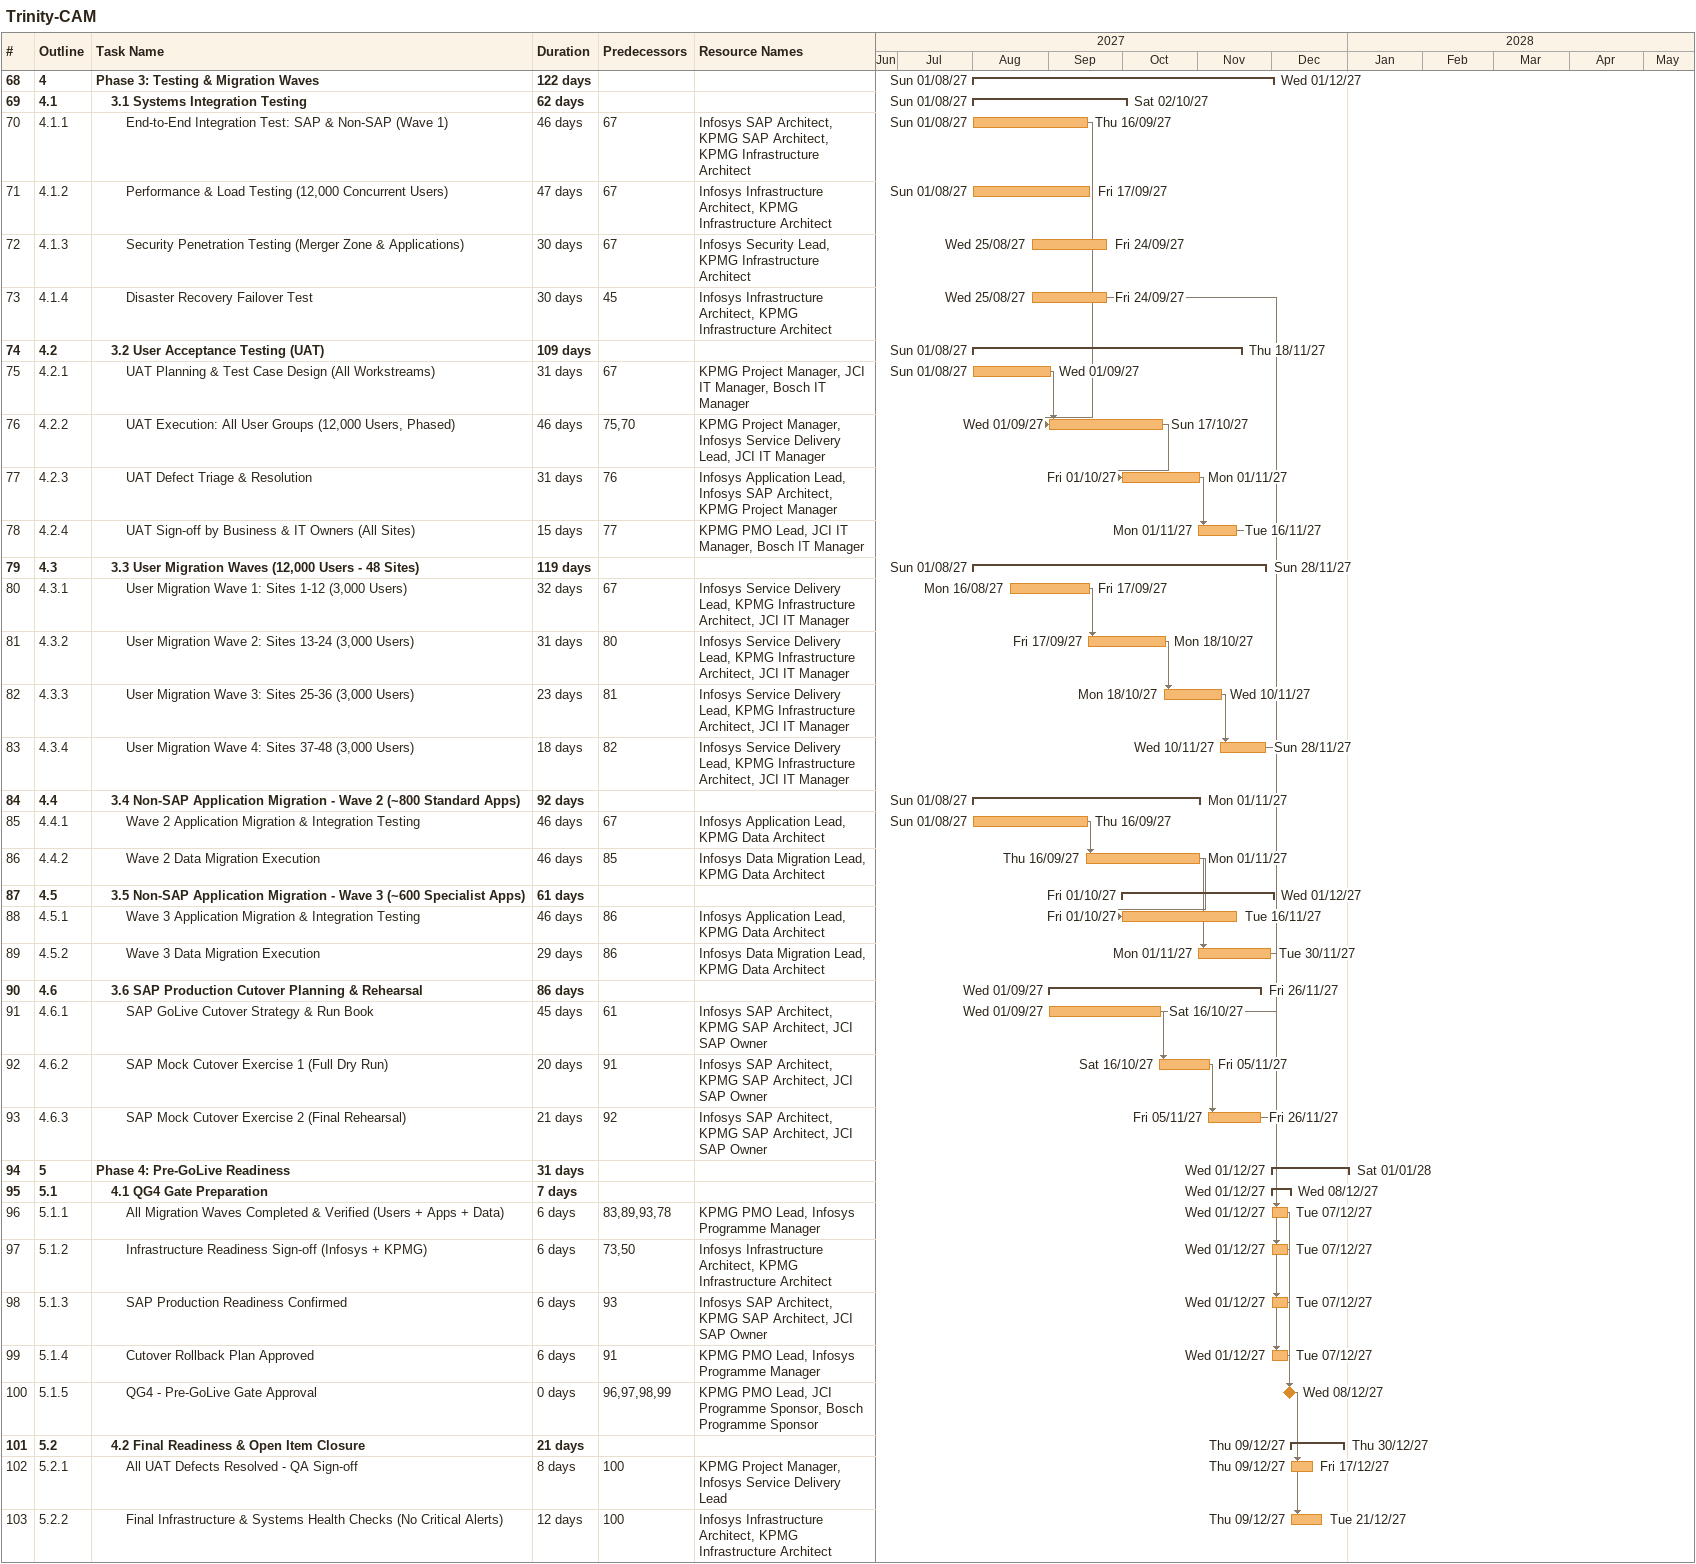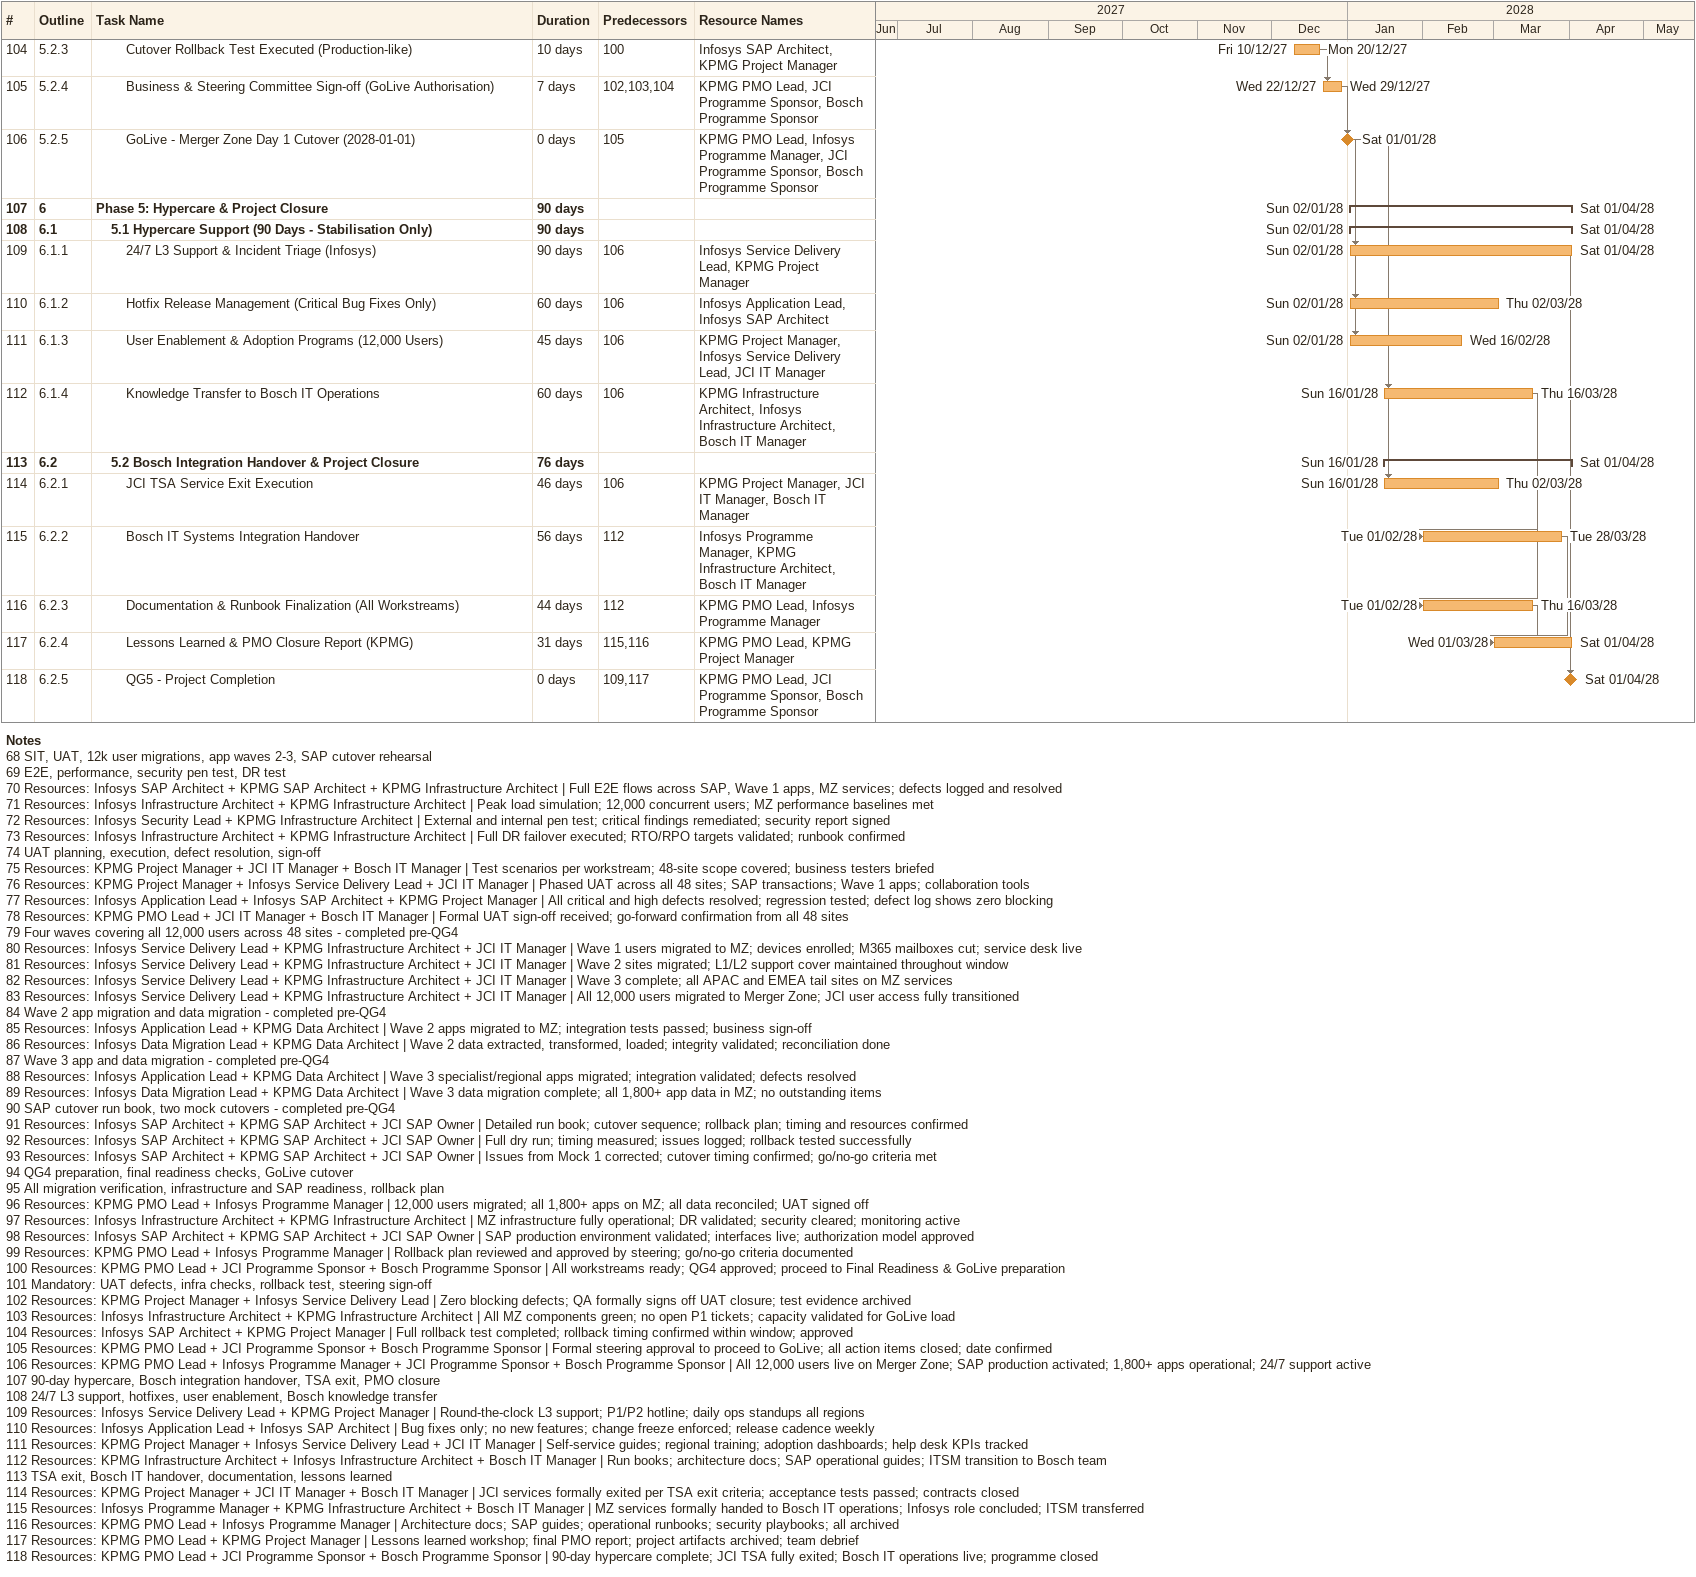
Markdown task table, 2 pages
Trinity-CAM

| ID | WBS | Task | Duration | Start | Finish | Predecessors | Resources |
|---|---|---|---|---|---|---|---|
| 68 | 4 | **Phase 3: Testing & Migration Waves** | 122d | 2027-08-01 | 2027-12-01 |  |  |
| 69 | 4.1 | **3.1 Systems Integration Testing** | 62d | 2027-08-01 | 2027-10-02 |  |  |
| 70 | 4.1.1 | End-to-End Integration Test: SAP & Non-SAP (Wave 1) | 46d | 2027-08-01 | 2027-09-16 | 67 | Infosys SAP Architect, KPMG SAP Architect, KPMG Infrastructure Architect |
| 71 | 4.1.2 | Performance & Load Testing (12,000 Concurrent Users) | 47d | 2027-08-01 | 2027-09-17 | 67 | Infosys Infrastructure Architect, KPMG Infrastructure Architect |
| 72 | 4.1.3 | Security Penetration Testing (Merger Zone & Applications) | 30d | 2027-08-25 | 2027-09-24 | 67 | Infosys Security Lead, KPMG Infrastructure Architect |
| 73 | 4.1.4 | Disaster Recovery Failover Test | 30d | 2027-08-25 | 2027-09-24 | 45 | Infosys Infrastructure Architect, KPMG Infrastructure Architect |
| 74 | 4.2 | **3.2 User Acceptance Testing (UAT)** | 109d | 2027-08-01 | 2027-11-18 |  |  |
| 75 | 4.2.1 | UAT Planning & Test Case Design (All Workstreams) | 31d | 2027-08-01 | 2027-09-01 | 67 | KPMG Project Manager, JCI IT Manager, Bosch IT Manager |
| 76 | 4.2.2 | UAT Execution: All User Groups (12,000 Users, Phased) | 46d | 2027-09-01 | 2027-10-17 | 75, 70 | KPMG Project Manager, Infosys Service Delivery Lead, JCI IT Manager |
| 77 | 4.2.3 | UAT Defect Triage & Resolution | 31d | 2027-10-01 | 2027-11-01 | 76 | Infosys Application Lead, Infosys SAP Architect, KPMG Project Manager |
| 78 | 4.2.4 | UAT Sign-off by Business & IT Owners (All Sites) | 15d | 2027-11-01 | 2027-11-16 | 77 | KPMG PMO Lead, JCI IT Manager, Bosch IT Manager |
| 79 | 4.3 | **3.3 User Migration Waves (12,000 Users - 48 Sites)** | 119d | 2027-08-01 | 2027-11-28 |  |  |
| 80 | 4.3.1 | User Migration Wave 1: Sites 1-12 (3,000 Users) | 32d | 2027-08-16 | 2027-09-17 | 67 | Infosys Service Delivery Lead, KPMG Infrastructure Architect, JCI IT Manager |
| 81 | 4.3.2 | User Migration Wave 2: Sites 13-24 (3,000 Users) | 31d | 2027-09-17 | 2027-10-18 | 80 | Infosys Service Delivery Lead, KPMG Infrastructure Architect, JCI IT Manager |
| 82 | 4.3.3 | User Migration Wave 3: Sites 25-36 (3,000 Users) | 23d | 2027-10-18 | 2027-11-10 | 81 | Infosys Service Delivery Lead, KPMG Infrastructure Architect, JCI IT Manager |
| 83 | 4.3.4 | User Migration Wave 4: Sites 37-48 (3,000 Users) | 18d | 2027-11-10 | 2027-11-28 | 82 | Infosys Service Delivery Lead, KPMG Infrastructure Architect, JCI IT Manager |
| 84 | 4.4 | **3.4 Non-SAP Application Migration - Wave 2 (~800 Standard Apps)** | 92d | 2027-08-01 | 2027-11-01 |  |  |
| 85 | 4.4.1 | Wave 2 Application Migration & Integration Testing | 46d | 2027-08-01 | 2027-09-16 | 67 | Infosys Application Lead, KPMG Data Architect |
| 86 | 4.4.2 | Wave 2 Data Migration Execution | 46d | 2027-09-16 | 2027-11-01 | 85 | Infosys Data Migration Lead, KPMG Data Architect |
| 87 | 4.5 | **3.5 Non-SAP Application Migration - Wave 3 (~600 Specialist Apps)** | 61d | 2027-10-01 | 2027-12-01 |  |  |
| 88 | 4.5.1 | Wave 3 Application Migration & Integration Testing | 46d | 2027-10-01 | 2027-11-16 | 86 | Infosys Application Lead, KPMG Data Architect |
| 89 | 4.5.2 | Wave 3 Data Migration Execution | 29d | 2027-11-01 | 2027-11-30 | 86 | Infosys Data Migration Lead, KPMG Data Architect |
| 90 | 4.6 | **3.6 SAP Production Cutover Planning & Rehearsal** | 86d | 2027-09-01 | 2027-11-26 |  |  |
| 91 | 4.6.1 | SAP GoLive Cutover Strategy & Run Book | 45d | 2027-09-01 | 2027-10-16 | 61 | Infosys SAP Architect, KPMG SAP Architect, JCI SAP Owner |
| 92 | 4.6.2 | SAP Mock Cutover Exercise 1 (Full Dry Run) | 20d | 2027-10-16 | 2027-11-05 | 91 | Infosys SAP Architect, KPMG SAP Architect, JCI SAP Owner |
| 93 | 4.6.3 | SAP Mock Cutover Exercise 2 (Final Rehearsal) | 21d | 2027-11-05 | 2027-11-26 | 92 | Infosys SAP Architect, KPMG SAP Architect, JCI SAP Owner |
| 94 | 5 | **Phase 4: Pre-GoLive Readiness** | 31d | 2027-12-01 | 2028-01-01 |  |  |
| 95 | 5.1 | **4.1 QG4 Gate Preparation** | 7d | 2027-12-01 | 2027-12-08 |  |  |
| 96 | 5.1.1 | All Migration Waves Completed & Verified (Users + Apps + Data) | 6d | 2027-12-01 | 2027-12-07 | 83, 89, 93, 78 | KPMG PMO Lead, Infosys Programme Manager |
| 97 | 5.1.2 | Infrastructure Readiness Sign-off (Infosys + KPMG) | 6d | 2027-12-01 | 2027-12-07 | 73, 50 | Infosys Infrastructure Architect, KPMG Infrastructure Architect |
| 98 | 5.1.3 | SAP Production Readiness Confirmed | 6d | 2027-12-01 | 2027-12-07 | 93 | Infosys SAP Architect, KPMG SAP Architect, JCI SAP Owner |
| 99 | 5.1.4 | Cutover Rollback Plan Approved | 6d | 2027-12-01 | 2027-12-07 | 91 | KPMG PMO Lead, Infosys Programme Manager |
| 100 | 5.1.5 | QG4 - Pre-GoLive Gate Approval | 0d | 2027-12-08 | 2027-12-08 | 96, 97, 98, 99 | KPMG PMO Lead, JCI Programme Sponsor, Bosch Programme Sponsor |
| 101 | 5.2 | **4.2 Final Readiness & Open Item Closure** | 21d | 2027-12-09 | 2027-12-30 |  |  |
| 102 | 5.2.1 | All UAT Defects Resolved - QA Sign-off | 8d | 2027-12-09 | 2027-12-17 | 100 | KPMG Project Manager, Infosys Service Delivery Lead |
| 103 | 5.2.2 | Final Infrastructure & Systems Health Checks (No Critical Alerts) | 12d | 2027-12-09 | 2027-12-21 | 100 | Infosys Infrastructure Architect, KPMG Infrastructure Architect |
| 104 | 5.2.3 | Cutover Rollback Test Executed (Production-like) | 10d | 2027-12-10 | 2027-12-20 | 100 | Infosys SAP Architect, KPMG Project Manager |
| 105 | 5.2.4 | Business & Steering Committee Sign-off (GoLive Authorisation) | 7d | 2027-12-22 | 2027-12-29 | 102, 103, 104 | KPMG PMO Lead, JCI Programme Sponsor, Bosch Programme Sponsor |
| 106 | 5.2.5 | GoLive - Merger Zone Day 1 Cutover (2028-01-01) | 0d | 2028-01-01 | 2028-01-01 | 105 | KPMG PMO Lead, Infosys Programme Manager, JCI Programme Sponsor, Bosch Programme Sponsor |
| 107 | 6 | **Phase 5: Hypercare & Project Closure** | 90d | 2028-01-02 | 2028-04-01 |  |  |
| 108 | 6.1 | **5.1 Hypercare Support (90 Days - Stabilisation Only)** | 90d | 2028-01-02 | 2028-04-01 |  |  |
| 109 | 6.1.1 | 24/7 L3 Support & Incident Triage (Infosys) | 90d | 2028-01-02 | 2028-04-01 | 106 | Infosys Service Delivery Lead, KPMG Project Manager |
| 110 | 6.1.2 | Hotfix Release Management (Critical Bug Fixes Only) | 60d | 2028-01-02 | 2028-03-02 | 106 | Infosys Application Lead, Infosys SAP Architect |
| 111 | 6.1.3 | User Enablement & Adoption Programs (12,000 Users) | 45d | 2028-01-02 | 2028-02-16 | 106 | KPMG Project Manager, Infosys Service Delivery Lead, JCI IT Manager |
| 112 | 6.1.4 | Knowledge Transfer to Bosch IT Operations | 60d | 2028-01-16 | 2028-03-16 | 106 | KPMG Infrastructure Architect, Infosys Infrastructure Architect, Bosch IT Manager |
| 113 | 6.2 | **5.2 Bosch Integration Handover & Project Closure** | 76d | 2028-01-16 | 2028-04-01 |  |  |
| 114 | 6.2.1 | JCI TSA Service Exit Execution | 46d | 2028-01-16 | 2028-03-02 | 106 | KPMG Project Manager, JCI IT Manager, Bosch IT Manager |
| 115 | 6.2.2 | Bosch IT Systems Integration Handover | 56d | 2028-02-01 | 2028-03-28 | 112 | Infosys Programme Manager, KPMG Infrastructure Architect, Bosch IT Manager |
| 116 | 6.2.3 | Documentation & Runbook Finalization (All Workstreams) | 44d | 2028-02-01 | 2028-03-16 | 112 | KPMG PMO Lead, Infosys Programme Manager |
| 117 | 6.2.4 | Lessons Learned & PMO Closure Report (KPMG) | 31d | 2028-03-01 | 2028-04-01 | 115, 116 | KPMG PMO Lead, KPMG Project Manager |
| 118 | 6.2.5 | QG5 - Project Completion | 0d | 2028-04-01 | 2028-04-01 | 109, 117 | KPMG PMO Lead, JCI Programme Sponsor, Bosch Programme Sponsor |

Notes
- 68: SIT, UAT, 12k user migrations, app waves 2-3, SAP cutover rehearsal
- 69: E2E, performance, security pen test, DR test
- 70: Resources: Infosys SAP Architect + KPMG SAP Architect + KPMG Infrastructure Architect | Full E2E flows across SAP, Wave 1 apps, MZ services; defects logged and resolved
- 71: Resources: Infosys Infrastructure Architect + KPMG Infrastructure Architect | Peak load simulation; 12,000 concurrent users; MZ performance baselines met
- 72: Resources: Infosys Security Lead + KPMG Infrastructure Architect | External and internal pen test; critical findings remediated; security report signed
- 73: Resources: Infosys Infrastructure Architect + KPMG Infrastructure Architect | Full DR failover executed; RTO/RPO targets validated; runbook confirmed
- 74: UAT planning, execution, defect resolution, sign-off
- 75: Resources: KPMG Project Manager + JCI IT Manager + Bosch IT Manager | Test scenarios per workstream; 48-site scope covered; business testers briefed
- 76: Resources: KPMG Project Manager + Infosys Service Delivery Lead + JCI IT Manager | Phased UAT across all 48 sites; SAP transactions; Wave 1 apps; collaboration tools
- 77: Resources: Infosys Application Lead + Infosys SAP Architect + KPMG Project Manager | All critical and high defects resolved; regression tested; defect log shows zero blocking
- 78: Resources: KPMG PMO Lead + JCI IT Manager + Bosch IT Manager | Formal UAT sign-off received; go-forward confirmation from all 48 sites
- 79: Four waves covering all 12,000 users across 48 sites - completed pre-QG4
- 80: Resources: Infosys Service Delivery Lead + KPMG Infrastructure Architect + JCI IT Manager | Wave 1 users migrated to MZ; devices enrolled; M365 mailboxes cut; service desk live
- 81: Resources: Infosys Service Delivery Lead + KPMG Infrastructure Architect + JCI IT Manager | Wave 2 sites migrated; L1/L2 support cover maintained throughout window
- 82: Resources: Infosys Service Delivery Lead + KPMG Infrastructure Architect + JCI IT Manager | Wave 3 complete; all APAC and EMEA tail sites on MZ services
- 83: Resources: Infosys Service Delivery Lead + KPMG Infrastructure Architect + JCI IT Manager | All 12,000 users migrated to Merger Zone; JCI user access fully transitioned
- 84: Wave 2 app migration and data migration - completed pre-QG4
- 85: Resources: Infosys Application Lead + KPMG Data Architect | Wave 2 apps migrated to MZ; integration tests passed; business sign-off
- 86: Resources: Infosys Data Migration Lead + KPMG Data Architect | Wave 2 data extracted, transformed, loaded; integrity validated; reconciliation done
- 87: Wave 3 app and data migration - completed pre-QG4
- 88: Resources: Infosys Application Lead + KPMG Data Architect | Wave 3 specialist/regional apps migrated; integration validated; defects resolved
- 89: Resources: Infosys Data Migration Lead + KPMG Data Architect | Wave 3 data migration complete; all 1,800+ app data in MZ; no outstanding items
- 90: SAP cutover run book, two mock cutovers - completed pre-QG4
- 91: Resources: Infosys SAP Architect + KPMG SAP Architect + JCI SAP Owner | Detailed run book; cutover sequence; rollback plan; timing and resources confirmed
- 92: Resources: Infosys SAP Architect + KPMG SAP Architect + JCI SAP Owner | Full dry run; timing measured; issues logged; rollback tested successfully
- 93: Resources: Infosys SAP Architect + KPMG SAP Architect + JCI SAP Owner | Issues from Mock 1 corrected; cutover timing confirmed; go/no-go criteria met
- 94: QG4 preparation, final readiness checks, GoLive cutover
- 95: All migration verification, infrastructure and SAP readiness, rollback plan
- 96: Resources: KPMG PMO Lead + Infosys Programme Manager | 12,000 users migrated; all 1,800+ apps on MZ; all data reconciled; UAT signed off
- 97: Resources: Infosys Infrastructure Architect + KPMG Infrastructure Architect | MZ infrastructure fully operational; DR validated; security cleared; monitoring active
- 98: Resources: Infosys SAP Architect + KPMG SAP Architect + JCI SAP Owner | SAP production environment validated; interfaces live; authorization model approved
- 99: Resources: KPMG PMO Lead + Infosys Programme Manager | Rollback plan reviewed and approved by steering; go/no-go criteria documented
- 100: Resources: KPMG PMO Lead + JCI Programme Sponsor + Bosch Programme Sponsor | All workstreams ready; QG4 approved; proceed to Final Readiness & GoLive preparation
- 101: Mandatory: UAT defects, infra checks, rollback test, steering sign-off
- 102: Resources: KPMG Project Manager + Infosys Service Delivery Lead | Zero blocking defects; QA formally signs off UAT closure; test evidence archived
- 103: Resources: Infosys Infrastructure Architect + KPMG Infrastructure Architect | All MZ components green; no open P1 tickets; capacity validated for GoLive load
- 104: Resources: Infosys SAP Architect + KPMG Project Manager | Full rollback test completed; rollback timing confirmed within window; approved
- 105: Resources: KPMG PMO Lead + JCI Programme Sponsor + Bosch Programme Sponsor | Formal steering approval to proceed to GoLive; all action items closed; date confirmed
- 106: Resources: KPMG PMO Lead + Infosys Programme Manager + JCI Programme Sponsor + Bosch Programme Sponsor | All 12,000 users live on Merger Zone; SAP production activated; 1,800+ apps operational; 24/7 support active
- 107: 90-day hypercare, Bosch integration handover, TSA exit, PMO closure
- 108: 24/7 L3 support, hotfixes, user enablement, Bosch knowledge transfer
- 109: Resources: Infosys Service Delivery Lead + KPMG Project Manager | Round-the-clock L3 support; P1/P2 hotline; daily ops standups all regions
- 110: Resources: Infosys Application Lead + Infosys SAP Architect | Bug fixes only; no new features; change freeze enforced; release cadence weekly
- 111: Resources: KPMG Project Manager + Infosys Service Delivery Lead + JCI IT Manager | Self-service guides; regional training; adoption dashboards; help desk KPIs tracked
- 112: Resources: KPMG Infrastructure Architect + Infosys Infrastructure Architect + Bosch IT Manager | Run books; architecture docs; SAP operational guides; ITSM transition to Bosch team
- 113: TSA exit, Bosch IT handover, documentation, lessons learned
- 114: Resources: KPMG Project Manager + JCI IT Manager + Bosch IT Manager | JCI services formally exited per TSA exit criteria; acceptance tests passed; contracts closed
- 115: Resources: Infosys Programme Manager + KPMG Infrastructure Architect + Bosch IT Manager | MZ services formally handed to Bosch IT operations; Infosys role concluded; ITSM transferred
- 116: Resources: KPMG PMO Lead + Infosys Programme Manager | Architecture docs; SAP guides; operational runbooks; security playbooks; all archived
- 117: Resources: KPMG PMO Lead + KPMG Project Manager | Lessons learned workshop; final PMO report; project artifacts archived; team debrief
- 118: Resources: KPMG PMO Lead + JCI Programme Sponsor + Bosch Programme Sponsor | 90-day hypercare complete; JCI TSA fully exited; Bosch IT operations live; programme closed
